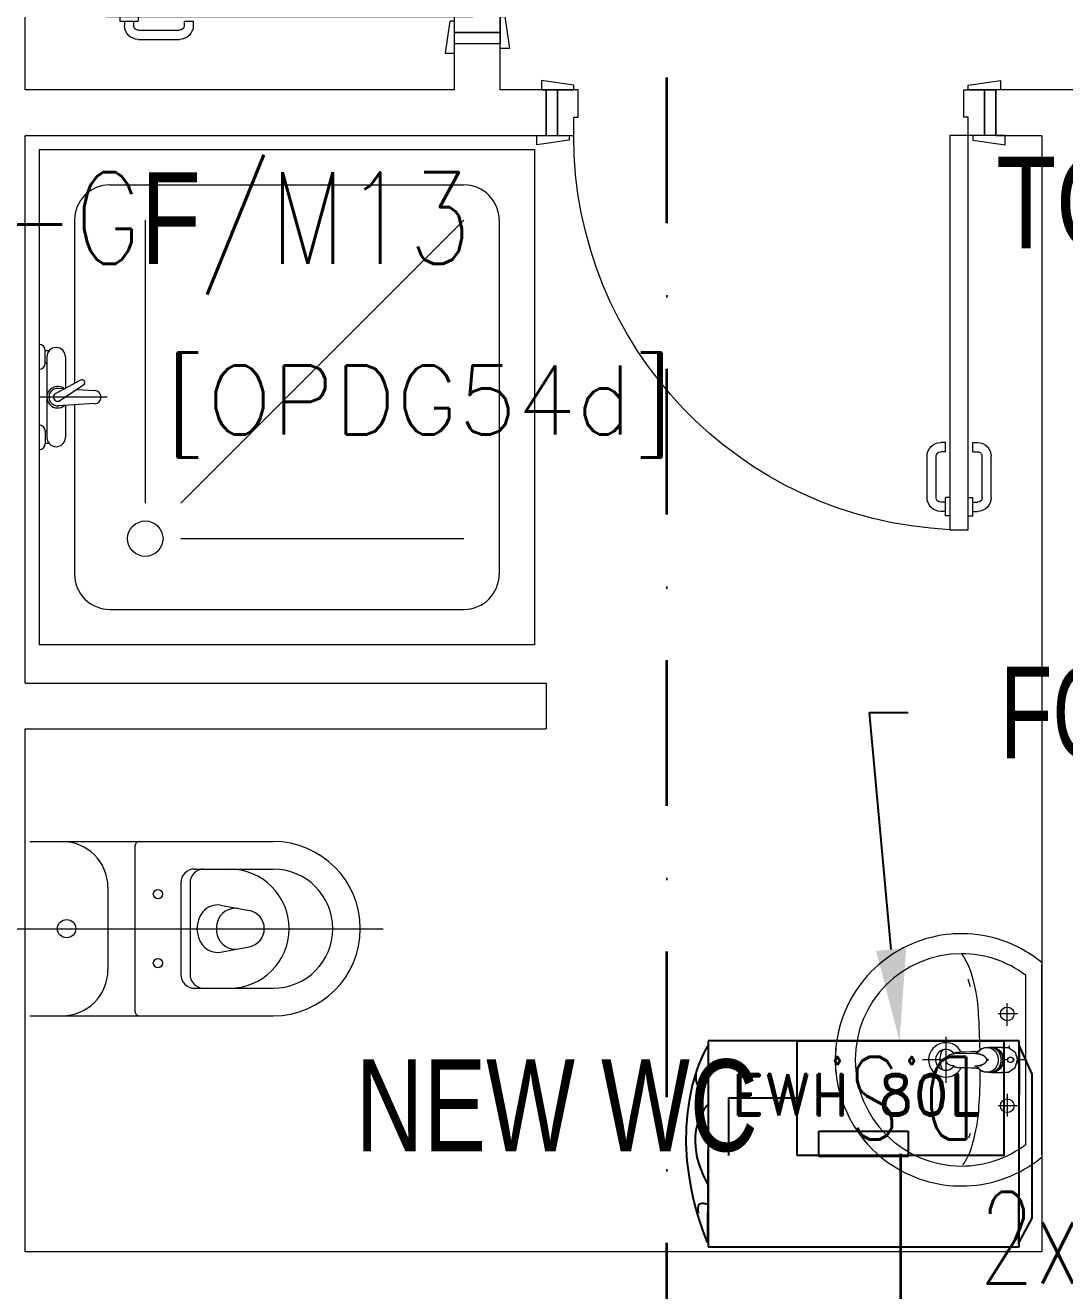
# Model space of a CAD drawing. Header units: inches. Extents: x -12418 to 57169, y -29325 to 19878.
# Drawn here: x 15618 to 17883, y 1121 to 3880 of the extents above; entities that cross this region are included whole.
import ezdxf
from ezdxf import colors
from ezdxf.entities.mleader import LeaderData, LeaderLine
from ezdxf.enums import TextEntityAlignment as Align
from ezdxf.math import Vec2, Vec3

# ---------------------------------------------------------------- set-up
doc = ezdxf.new("R2010")
doc.units = ezdxf.units.IN
doc.header["$LTSCALE"] = 25
doc.header["$MEASUREMENT"] = 0
doc.linetypes.add('DASHDOT', pattern=[25.4, 12.7, -6.35, 0, -6.35])
doc.layers.get('0').update_dxf_attribs({"color": 8})
for name, color, linetype, lineweight in [('00-Ground Floor$0$72_EGR_BASE_TEXT', 252, 'Continuous', 5), ('00-Ground Floor$0$LOADING', 253, 'Continuous', 5), ('00-Ground Floor$0$P-SANR-FIXT', 6, 'Continuous', 18), ('00-Ground Floor$0$P-SANR-FIXT-1', 6, 'Continuous', 13), ('00-Ground Floor$0$SANIT', 250, 'Continuous', 5), ('00-Ground Floor$0$Walls', 251, 'Continuous', 5), ('00-Ground Floor$0$Wooden Joinery', 251, 'Continuous', 5), ('E-LITE-CIRC @ 100', 6, 'Continuous', 25), ('E-LITE-CLNG-CNDT', 6, 'DASHDOT', 35), ('E-POWR-CIRC-NUMB', 6, 'Continuous', 25), ('E-POWR-CLNG-CNDT', 6, 'DASHDOT', 35), ('E-POWR-CTRL-NUMB', 6, 'Continuous', 25), ('E-POWR-TEXT @ 100', 6, 'Continuous', 25)]:
    doc.layers.add(name, color=color, linetype=linetype, lineweight=lineweight)
for name, color, linetype in [('E-POWR-IDEN', 101, 'Continuous'), ('e-powr-swch @ 100', 191, 'Continuous'), ('PW-ACCESSORIES', 253, 'Continuous'), ('SN-RW', 3, 'Continuous')]:
    doc.layers.add(name, color=color, linetype=linetype)
doc.styles.add('00-Ground Floor$0$SIMPLEX', font='SIMPLEX.shx', dxfattribs={"height": 150})
doc.styles.add('00-Ground Floor$0$X3G_ENTITY_2587F5', font='swisscl.ttf', dxfattribs={"height": 200})
doc.styles.add('DC_Elc_Romans', font='elc_romans.shx', dxfattribs={"width": 0.7})
doc.styles.add('DC_Simplex', font='SIMPLEX.shx', dxfattribs={"width": 0.7})
doc.styles.add('ROMAND', font='romand.shx')

# ---------------------------------------------------------------- blocks, each defined once
blk = doc.blocks.new('00-Ground Floor$0$A$C72370EFE')
at = {"layer": '00-Ground Floor$0$Wooden Joinery'}
for p, q in [((-0.01, -0.04), (-0.02, -0.04)), ((-0.01, -0.03), (-0.01, -0.07)), ((0, -0.03), (-0.01, -0.03)), ((0.04, -0.03), (0.05, -0.03)), ((0.05, -0.03), (0.05, -0.07)), ((0.05, -0.04), (0.06, -0.04)), ((-0.05, -0.07), (-0.05, -0.16)), ((-0.03, -0.07), (-0.03, -0.16)), ((-0.01, -0.06), (-0.02, -0.06)), ((0, -0.07), (-0.01, -0.07)), ((0.04, -0.07), (0.05, -0.07)), ((0.05, -0.06), (0.06, -0.06)), ((0.07, -0.07), (0.07, -0.16)), ((0.09, -0.07), (0.09, -0.16)), ((-0.01, -0.17), (-0.02, -0.17)), ((-0.01, -0.19), (-0.02, -0.19)), ((-0.01, -0.17), (-0.01, -0.19)), ((0.05, -0.17), (0.06, -0.17)), ((0.05, -0.17), (0.05, -0.19)), ((0.05, -0.19), (0.06, -0.19))]:
    blk.add_line(p, q, dxfattribs=at)
for centre, radius, start, end in [((-0.02, -0.07), 0.03, 90, 180), ((0.06, -0.07), 0.03, 0, 90), ((-0.02, -0.07), 0.01, 90, 180), ((0.06, -0.07), 0.01, 0, 90), ((-0.02, -0.16), 0.03, 180, 270), ((-0.02, -0.16), 0.01, 180, 270), ((0.06, -0.16), 0.01, 270, 0), ((0.06, -0.16), 0.03, 270, 0)]:
    blk.add_arc(centre, radius, start, end, dxfattribs=at)
blk = doc.blocks.new('00-Ground Floor$0$A$C5DAD61B4')
at = {"layer": '00-Ground Floor$0$Wooden Joinery'}
for points in [[(80, 959.1), (80, 969.1), (10, 979.1), (10, 959.1)], [(940, 959.1), (940, 969.1), (1010, 979.1), (1010, 959.1)], [(70, 859.1), (70, 849.1), (0, 839.1), (0, 859.1)], [(120, 859.1), (120, 0), (80, 0), (80, 859.1)], [(950, 859.1), (950, 849.1), (1020, 839.1), (1020, 859.1)]]:
    blk.add_lwpolyline(points, close=True, dxfattribs=at)
for points in [[(45, 859.1), (45, 959.1), (20, 959.1), (20, 859.1), (45, 859.1)], [(45, 859.1), (80, 859.1), (80, 899.1), (90, 899.1), (90, 959.1), (45, 959.1), (45, 859.1)], [(975, 859.1), (940, 859.1), (940, 899.1), (930, 899.1), (930, 959.1), (975, 959.1), (975, 859.1)], [(975, 859.1), (975, 959.1), (1000, 959.1), (1000, 859.1), (975, 859.1)]]:
    blk.add_lwpolyline(points, dxfattribs=at)
blk.add_arc((80, 859.1), 860, 272.666, 0, dxfattribs=at)
at = {"layer": '00-Ground Floor$0$Wooden Joinery', "xscale": 999.9999999998854, "yscale": 999.9999999998854, "zscale": 999.9999999998854, "rotation": 180}
blk.add_blockref('00-Ground Floor$0$A$C72370EFE', (120, 0), dxfattribs=at)
blk = doc.blocks.new('00-Ground Floor$0$A$C5FCA3E6B')
at = {"layer": '00-Ground Floor$0$Wooden Joinery'}
for points in [[(80, 858.9), (80, 868.9), (10, 878.9), (10, 858.9)], [(840, 858.9), (840, 868.9), (910, 878.9), (910, 858.9)], [(70, 758.9), (70, 748.9), (0, 738.9), (0, 758.9)], [(120, 758.9), (120, 0), (80, 0), (80, 758.9)], [(850, 758.9), (850, 748.9), (920, 738.9), (920, 758.9)]]:
    blk.add_lwpolyline(points, close=True, dxfattribs=at)
for points in [[(45, 758.9), (45, 858.9), (20, 858.9), (20, 758.9), (45, 758.9)], [(45, 758.9), (80, 758.9), (80, 798.9), (90, 798.9), (90, 858.9), (45, 858.9), (45, 758.9)], [(875, 758.9), (840, 758.9), (840, 798.9), (830, 798.9), (830, 858.9), (875, 858.9), (875, 758.9)], [(875, 758.9), (875, 858.9), (900, 858.9), (900, 758.9), (875, 758.9)]]:
    blk.add_lwpolyline(points, dxfattribs=at)
blk.add_arc((80, 758.9), 760, 273.0171, 0, dxfattribs=at)
at = {"layer": '00-Ground Floor$0$Wooden Joinery', "xscale": 999.9999999998854, "yscale": 999.9999999998854, "zscale": 999.9999999998854, "rotation": 180}
blk.add_blockref('00-Ground Floor$0$A$C72370EFE', (120, 0), dxfattribs=at)
blk = doc.blocks.new('00-Ground Floor$0$FP_138-161_A_00_GFL_-0_080_Einreichung_Grundrisse_100')
at = {"layer": '00-Ground Floor$0$P-SANR-FIXT'}
blk.add_line((-0.0044, -0.0019), (-0.0045, -0.0021), dxfattribs=at)
at = {"layer": '00-Ground Floor$0$P-SANR-FIXT', "flags": 128}
blk.add_lwpolyline([(-0.0057, -0.0037), (-0.0058, -0.0039), (-0.006, -0.004)], dxfattribs=at)
blk = doc.blocks.new('00-Ground Floor$0$FP_139-161_A_00_GFL_-0_080_Einreichung_Grundrisse_100')
at = {"layer": '00-Ground Floor$0$P-SANR-FIXT'}
blk.add_line((0.0045, -0.0022), (0.0044, -0.002), dxfattribs=at)
at = {"layer": '00-Ground Floor$0$P-SANR-FIXT', "flags": 128}
blk.add_lwpolyline([(0.006, -0.004), (0.0059, -0.0039), (0.0057, -0.0038)], dxfattribs=at)
blk = doc.blocks.new('00-Ground Floor$0$IS_Ceraplus_B8204_BIM_BG _1_ - B8204AA - CERAPLUS single lever basin mixer with pop-up waste-V137-161_A_00_GFL_-0_080_Einreichung_Grundrisse_100')
at = {"layer": '00-Ground Floor$0$P-SANR-FIXT-1'}
h = blk.add_hatch(dxfattribs=at)
h.set_pattern_fill('FP_26', color=256, style=0, pattern_type=2)
h.set_pattern_definition([(225, (0.009, 0), (0.010607, -0.010607), []), (315, (0.009, 0), (0.010607, 0.010607), [])])
h.paths.add_polyline_path([(0.0056, -0.002), (0.0058, -0.0024), (0.0058, -0.0021)])
h.paths.add_polyline_path([(0.007, -0.0039), (0.0088, -0.0045), (0.0084, -0.0043)])
at = {"layer": '00-Ground Floor$0$LOADING'}
for p, q in [((-0.028, 0), (-0.028, -0.0281)), ((0.028, -0.0281), (0.028, 0)), ((-0.0274, -0.0337), (-0.0271, -0.0392)), ((-0.0262, -0.0282), (-0.0263, -0.0287)), ((-0.0137, -0.0512), (-0.0129, -0.0517)), ((0.0124, -0.052), (0.0133, -0.0515)), ((0.0185, -0.0618), (0.019, -0.0539)), ((0.019, -0.0539), (0.0188, -0.0561)), ((0.0263, -0.0287), (0.0262, -0.0282)), ((0.0262, -0.0293), (0.0263, -0.0287)), ((0.0271, -0.0392), (0.0274, -0.0337)), ((0.014, -0.0647), (0.0133, -0.1077))]:
    blk.add_line(p, q, dxfattribs=at)
at = {"layer": '00-Ground Floor$0$LOADING', "flags": 128}
for points in [[(-0.0272, -0.0069), (-0.0266, 0.009), (-0.0165, 0.0236), (0, 0.0291)], [(0.0272, -0.0069), (0.0266, 0.009), (0.0165, 0.0236), (0, 0.0291)], [(-0.0176, -0.0568), (-0.0224, -0.0513), (-0.0254, -0.0448), (-0.0264, -0.0376), (-0.0253, -0.0305), (-0.0222, -0.024), (-0.0172, -0.0186), (-0.0109, -0.0147), (-0.0037, -0.0127), (0.0037, -0.0127), (0.0109, -0.0147), (0.0172, -0.0186), (0.0222, -0.024), (0.0253, -0.0305), (0.0264, -0.0376), (0.0254, -0.0448), (0.0224, -0.0513), (0.0176, -0.0568)], [(-0.0271, -0.0393), (-0.027, -0.0403), (-0.0269, -0.0414), (-0.0267, -0.0424), (-0.0265, -0.0434), (-0.0262, -0.0444), (-0.0259, -0.0454), (-0.0255, -0.0464), (-0.0252, -0.0474), (-0.0247, -0.0484), (-0.0243, -0.0493), (-0.0238, -0.0502), (-0.0232, -0.0511), (-0.0226, -0.052), (-0.022, -0.0529), (-0.0214, -0.0537), (-0.0207, -0.0545), (-0.0199, -0.0553), (-0.0192, -0.0561), (-0.0184, -0.0568), (-0.0176, -0.0575), (-0.0173, -0.0577)], [(-0.019, -0.0539), (-0.0185, -0.0615), (-0.0185, -0.0618)], [(0.0173, -0.0577), (0.0181, -0.057), (0.0189, -0.0563), (0.0197, -0.0556), (0.0204, -0.0548), (0.0211, -0.054), (0.0218, -0.0532), (0.0224, -0.0523), (0.023, -0.0514), (0.0236, -0.0505), (0.0241, -0.0496), (0.0246, -0.0487), (0.025, -0.0477), (0.0254, -0.0467), (0.0258, -0.0458), (0.0261, -0.0448), (0.0264, -0.0437), (0.0266, -0.0427), (0.0268, -0.0417), (0.027, -0.0407), (0.0271, -0.0396), (0.0271, -0.0393)], [(-0.0181, -0.0728), (-0.0177, -0.083), (-0.0172, -0.0938)], [(-0.0162, -0.0579), (-0.0156, -0.058), (-0.0151, -0.0581), (-0.0146, -0.0583), (-0.0142, -0.0586), (-0.0139, -0.0588), (-0.0138, -0.0591)], [(-0.0138, -0.0591), (-0.0139, -0.0612), (-0.014, -0.0633)], [(0.0138, -0.0591), (0.0139, -0.0588), (0.0142, -0.0586), (0.0146, -0.0583), (0.0151, -0.0581), (0.0156, -0.058), (0.0162, -0.0579)], [(0.014, -0.0633), (0.0139, -0.0612), (0.0138, -0.0591)], [(0.0171, -0.0578), (0.0174, -0.0575), (0.0176, -0.0568)], [(0.0172, -0.0938), (0.0177, -0.083), (0.0181, -0.0728)], [(0.0184, -0.0651), (0.0184, -0.0652), (0.0184, -0.0652), (0.0184, -0.0652), (0.0184, -0.0654), (0.0184, -0.0655)], [(-0.0129, -0.1142), (-0.0124, -0.1161), (-0.0118, -0.1179), (-0.0109, -0.1197), (-0.0098, -0.1214), (-0.0084, -0.123), (-0.0067, -0.1244), (-0.0047, -0.1255), (-0.0025, -0.1263), (0, -0.1266)], [(0, -0.1266), (0.0025, -0.1263), (0.0047, -0.1255), (0.0067, -0.1244), (0.0084, -0.123), (0.0098, -0.1214), (0.0109, -0.1197), (0.0118, -0.1179), (0.0124, -0.1161), (0.0129, -0.1142)]]:
    blk.add_lwpolyline(points, dxfattribs=at)
at = {"layer": '00-Ground Floor$0$LOADING'}
for centre, radius, start, end in [((0, 0.0135), 0.00603, 0, 180), ((0, 0.0135), 0.00603, 180, 0), ((-0.009, 0), 0.005, 300, 315), ((0.009, 0), 0.005, 225, 240)]:
    blk.add_arc(centre, radius, start, end, dxfattribs=at)
for centre, major_axis, start_param, end_param in [((0, -0.0281), (-0.028, 0), 4.712389, 6.47291), ((0, -0.0287), (0.0267, 0), 1.570796, 3.036556), ((0, -0.0287), (0.0263, 0), 2.625648, 2.791756), ((0, -0.0287), (-0.0263, 0), 4.712389, 5.759587), ((0, -0.0281), (0.028, 0), 6.093357, 7.853982), ((0, -0.0287), (0.0267, 0), 0.105099, 1.570796), ((0, -0.0287), (0.0262, 0), 0.523599, 1.570796), ((0, -0.0287), (0.0262, 0), 0.349919, 0.515945), ((0, -0.0321), (0.0275, 0), 3.141823, 3.202701), ((0, -0.0321), (0.0275, 0), 3.239313, 3.439417), ((0, -0.0281), (0.028, 0), 3.371221, 3.483334), ((0, -0.0312), (0.0248, 0), 4.111947, 4.191073), ((0, -0.0281), (0.028, 0), 4.202431, 4.259552), ((0, -0.0287), (0.0263, 0), 4.169225, 4.2325), ((0, -0.0281), (0.028, 0), 5.172057, 5.222265), ((0, -0.0287), (0.0267, 0), 6.059374, 6.108652), ((0, -0.0321), (0.0275, 0), 5.985527, 6.185455), ((0, -0.0281), (0.028, 0), 5.94107, 6.05344), ((0, -0.0321), (0.0275, 0), 6.222066, 6.282955)]:
    blk.add_ellipse(centre, major_axis=major_axis, ratio=0.961262, start_param=start_param, end_param=end_param, dxfattribs=at)
for points, knots in [([(-0.0215, -0.0162), (-0.0216, -0.0163), (-0.0219, -0.0167), (-0.0227, -0.0177), (-0.0238, -0.0192), (-0.0249, -0.0211), (-0.0258, -0.0231), (-0.0266, -0.0253), (-0.0273, -0.0282), (-0.0275, -0.0305), (-0.0275, -0.0321)], [0.7859035, 0.7859035, 0.7859035, 0.7859035, 0.7916667, 0.8055556, 0.8333333, 0.8611111, 0.8888889, 0.9166667, 0.9444444, 1, 1, 1, 1]), ([(0.021, -0.0157), (0.0208, -0.0154), (0.0203, -0.0149), (0.0192, -0.0139), (0.0177, -0.0127), (0.0161, -0.0117), (0.0148, -0.0109), (0.0138, -0.0104), (0.0127, -0.0099), (0.0113, -0.0093), (0.0087, -0.0084), (0.0048, -0.0075), (0, -0.0071), (-0.0048, -0.0075), (-0.0087, -0.0084), (-0.0113, -0.0093), (-0.0127, -0.0099), (-0.0138, -0.0104), (-0.0148, -0.0109), (-0.0161, -0.0117), (-0.0177, -0.0127), (-0.0191, -0.0139), (-0.0202, -0.0149), (-0.0208, -0.0154), (-0.021, -0.0157)], [0.2222222, 0.2222222, 0.2222222, 0.2222222, 0.2361111, 0.25, 0.2777778, 0.3055556, 0.3194444, 0.3333333, 0.3472222, 0.3611111, 0.3888889, 0.4444444, 0.5, 0.5555556, 0.6111111, 0.6388889, 0.6527778, 0.6666667, 0.6805556, 0.6944444, 0.7222222, 0.75, 0.7638889, 0.7777778, 0.7777778, 0.7777778, 0.7777778]), ([(0.0275, -0.0321), (0.0275, -0.0305), (0.0273, -0.0282), (0.0266, -0.0253), (0.0258, -0.0231), (0.0249, -0.0211), (0.0238, -0.0192), (0.0227, -0.0177), (0.0219, -0.0167), (0.0216, -0.0163), (0.0215, -0.0162)], [0, 0, 0, 0, 0.0555556, 0.0833333, 0.1111111, 0.1388889, 0.1666667, 0.1944444, 0.2083333, 0.2142181, 0.2142181, 0.2142181, 0.2142181]), ([(-0.0188, -0.0538), (-0.0188, -0.0547), (-0.0186, -0.0582), (-0.0185, -0.0619), (-0.0184, -0.0646)], [0.6724021, 0.6724021, 0.6724021, 0.6724021, 0.75, 1, 1, 1, 1]), ([(0, -0.0378), (-0.0005, -0.038), (-0.0012, -0.0384), (-0.0021, -0.0389), (-0.0028, -0.0393), (-0.0035, -0.0397), (-0.0042, -0.04), (-0.0049, -0.0405), (-0.0055, -0.0409), (-0.0061, -0.0414), (-0.0067, -0.0419), (-0.0072, -0.0424), (-0.0078, -0.0429), (-0.0083, -0.0435), (-0.0088, -0.0441), (-0.0092, -0.0446), (-0.0096, -0.0452), (-0.01, -0.0459), (-0.0103, -0.0466), (-0.0105, -0.0472), (-0.0107, -0.0477), (-0.0108, -0.0481), (-0.0109, -0.0484), (-0.0111, -0.0489), (-0.0114, -0.0497), (-0.0118, -0.0509), (-0.0122, -0.0521), (-0.0124, -0.053), (-0.0126, -0.0537), (-0.0128, -0.0544), (-0.0129, -0.0552), (-0.0131, -0.0559), (-0.0132, -0.0566), (-0.0134, -0.0572), (-0.0136, -0.0581), (-0.0137, -0.0587), (-0.0138, -0.0591)], [0, 0, 0, 0, 0.055556, 0.083333, 0.111111, 0.138889, 0.166667, 0.194444, 0.222222, 0.25, 0.277778, 0.305556, 0.333333, 0.361111, 0.388889, 0.416667, 0.444444, 0.472222, 0.5, 0.527778, 0.541667, 0.555556, 0.569444, 0.583333, 0.611111, 0.666667, 0.722222, 0.75, 0.777778, 0.805556, 0.833333, 0.861111, 0.888889, 0.916667, 0.944444, 1, 1, 1, 1]), ([(0, -0.0357), (-0.0006, -0.0357), (-0.0013, -0.0357), (-0.002, -0.0357), (-0.0022, -0.0357)], [0, 0, 0, 0, 0.1, 0.1298359, 0.1298359, 0.1298359, 0.1298359]), ([(0.0022, -0.0357), (0.002, -0.0357), (0.0013, -0.0357), (0.0006, -0.0357), (0, -0.0357)], [0.8701578, 0.8701578, 0.8701578, 0.8701578, 0.9, 1, 1, 1, 1]), ([(0.0138, -0.0591), (0.0137, -0.0587), (0.0136, -0.0581), (0.0134, -0.0572), (0.0132, -0.0566), (0.0131, -0.0559), (0.0129, -0.0552), (0.0128, -0.0544), (0.0126, -0.0537), (0.0124, -0.053), (0.0122, -0.0521), (0.0118, -0.0509), (0.0114, -0.0497), (0.0111, -0.0489), (0.0109, -0.0484), (0.0108, -0.0481), (0.0107, -0.0477), (0.0105, -0.0472), (0.0103, -0.0466), (0.01, -0.0459), (0.0096, -0.0452), (0.0092, -0.0446), (0.0088, -0.0441), (0.0083, -0.0435), (0.0078, -0.0429), (0.0072, -0.0424), (0.0067, -0.0419), (0.0061, -0.0414), (0.0055, -0.0409), (0.0049, -0.0405), (0.0042, -0.04), (0.0035, -0.0397), (0.0028, -0.0393), (0.0021, -0.0389), (0.0012, -0.0384), (0.0005, -0.038), (0, -0.0378)], [0, 0, 0, 0, 0.055556, 0.083333, 0.111111, 0.138889, 0.166667, 0.194444, 0.222222, 0.25, 0.277778, 0.333333, 0.388889, 0.416667, 0.430556, 0.444444, 0.458333, 0.472222, 0.5, 0.527778, 0.555556, 0.583333, 0.611111, 0.638889, 0.666667, 0.694444, 0.722222, 0.75, 0.777778, 0.805556, 0.833333, 0.861111, 0.888889, 0.916667, 0.944444, 1, 1, 1, 1]), ([(0.0184, -0.0646), (0.0185, -0.0619), (0.0186, -0.0582), (0.0188, -0.0547), (0.0188, -0.0538)], [0, 0, 0, 0, 0.25, 0.3275586, 0.3275586, 0.3275586, 0.3275586]), ([(-0.0162, -0.0579), (-0.0162, -0.0578), (-0.0163, -0.0578), (-0.0165, -0.0577), (-0.0166, -0.0575), (-0.0167, -0.0574), (-0.0169, -0.0573), (-0.017, -0.0572), (-0.0172, -0.0571), (-0.0173, -0.057), (-0.0175, -0.0569), (-0.0176, -0.0568)], [0, 0, 0, 0, 0.1, 0.2, 0.3, 0.4, 0.5, 0.6, 0.7, 0.8, 1, 1, 1, 1]), ([(-0.0148, -0.0587), (-0.015, -0.0586), (-0.0159, -0.0583), (-0.0167, -0.058), (-0.0172, -0.0578)], [0.8, 0.8, 0.8, 0.8, 0.85, 1, 1, 1, 1]), ([(0.0141, -0.0613), (0.0141, -0.0611), (0.0143, -0.0608), (0.0145, -0.0604), (0.0148, -0.06), (0.0151, -0.0596), (0.0153, -0.0594), (0.0155, -0.0592), (0.0156, -0.059), (0.0158, -0.0588), (0.016, -0.0587), (0.0163, -0.0585), (0.0165, -0.0583), (0.0166, -0.0582)], [0.3333333, 0.3333333, 0.3333333, 0.3333333, 0.4166667, 0.5, 0.5833333, 0.6666667, 0.7083333, 0.75, 0.7916667, 0.8333333, 0.875, 0.9166667, 1, 1, 1, 1]), ([(0.0176, -0.0568), (0.0175, -0.0569), (0.0173, -0.057), (0.0172, -0.0571), (0.017, -0.0572), (0.0169, -0.0573), (0.0167, -0.0574), (0.0166, -0.0575), (0.0165, -0.0577), (0.0163, -0.0578), (0.0162, -0.0578), (0.0162, -0.0579)], [0, 0, 0, 0, 0.2, 0.3, 0.4, 0.5, 0.6, 0.7, 0.8, 0.9, 1, 1, 1, 1]), ([(-0.0131, -0.1116), (-0.0132, -0.1115), (-0.0135, -0.1109), (-0.0141, -0.1099), (-0.0147, -0.1086), (-0.0153, -0.1072), (-0.0159, -0.1053), (-0.0167, -0.1021), (-0.0171, -0.0992), (-0.0171, -0.0973)], [0.4856715, 0.4856715, 0.4856715, 0.4856715, 0.5, 0.55, 0.6, 0.65, 0.7, 0.8, 1, 1, 1, 1]), ([(-0.0132, -0.1091), (-0.0132, -0.1096), (-0.0132, -0.1103), (-0.0132, -0.1111), (-0.0132, -0.1115), (-0.0132, -0.1118), (-0.0131, -0.1122), (-0.0131, -0.1125), (-0.0131, -0.1128), (-0.0131, -0.1131), (-0.013, -0.1134), (-0.013, -0.1138), (-0.0129, -0.1141), (-0.0129, -0.1142)], [0.2, 0.2, 0.2, 0.2, 0.4, 0.5, 0.55, 0.6, 0.65, 0.7, 0.75, 0.8, 0.85, 0.9, 1, 1, 1, 1]), ([(0.0129, -0.1142), (0.0129, -0.1141), (0.013, -0.1138), (0.013, -0.1134), (0.0131, -0.1131), (0.0131, -0.1128), (0.0131, -0.1125), (0.0131, -0.1122), (0.0132, -0.1118), (0.0132, -0.1115), (0.0132, -0.1111), (0.0132, -0.1103), (0.0132, -0.1096), (0.0132, -0.1091)], [0, 0, 0, 0, 0.1, 0.15, 0.2, 0.25, 0.3, 0.35, 0.4, 0.45, 0.5, 0.6, 0.8, 0.8, 0.8, 0.8]), ([(0.0131, -0.1116), (0.0133, -0.1113), (0.0137, -0.1106), (0.0142, -0.1096), (0.0147, -0.1084), (0.0153, -0.1072), (0.0159, -0.1053), (0.0167, -0.1021), (0.0171, -0.0992), (0.0171, -0.0973)], [-0.5143371, -0.5143371, -0.5143371, -0.5143371, -0.475, -0.4375, -0.4, -0.35, -0.3, -0.2, 0, 0, 0, 0])]:
    blk.add_open_spline(points, degree=3, knots=knots, dxfattribs=at)
for points in [[(-0.0184, -0.0646), (-0.0183, -0.0659), (-0.0182, -0.0684), (-0.0181, -0.0709), (-0.0181, -0.0721)], [(-0.0172, -0.0578), (-0.0171, -0.0578), (-0.0169, -0.058), (-0.0167, -0.0581), (-0.0166, -0.0582)], [(-0.0162, -0.0579), (-0.0162, -0.0579), (-0.0164, -0.0581), (-0.0165, -0.0582), (-0.0166, -0.0583), (-0.0166, -0.0582), (-0.0166, -0.0582)], [(-0.0166, -0.0582), (-0.0163, -0.0585), (-0.0156, -0.059), (-0.0148, -0.0599), (-0.0142, -0.0609), (-0.0139, -0.0617), (-0.0138, -0.0621)], [(-0.014, -0.0633), (-0.014, -0.0633), (-0.014, -0.0633), (-0.014, -0.0633)], [(-0.014, -0.0646), (-0.014, -0.0644), (-0.014, -0.064), (-0.014, -0.0635), (-0.014, -0.0633)], [(0.014, -0.0633), (0.014, -0.0633), (0.014, -0.0633), (0.014, -0.0633)], [(0.014, -0.0633), (0.014, -0.0635), (0.014, -0.064), (0.014, -0.0644), (0.014, -0.0647)], [(0.0172, -0.0578), (0.0168, -0.0579), (0.0158, -0.0583), (0.0147, -0.0587), (0.0141, -0.059)], [(0.0166, -0.0582), (0.0166, -0.0582), (0.0166, -0.0583), (0.0165, -0.0582), (0.0164, -0.0581), (0.0162, -0.0579), (0.0162, -0.0579)], [(0.0166, -0.0582), (0.0167, -0.0582), (0.0168, -0.0581), (0.0169, -0.058), (0.0169, -0.058)], [(0.0169, -0.058), (0.017, -0.0579), (0.0171, -0.0579), (0.0171, -0.0578)], [(0.0181, -0.0721), (0.0181, -0.0709), (0.0182, -0.0684), (0.0183, -0.0659), (0.0184, -0.0646)], [(-0.0172, -0.0938), (-0.0172, -0.0944), (-0.0172, -0.0956), (-0.0171, -0.0967), (-0.0171, -0.0973)], [(0.0171, -0.0973), (0.0171, -0.0967), (0.0172, -0.0956), (0.0172, -0.0944), (0.0172, -0.0938)]]:
    blk.add_open_spline(points, degree=3, dxfattribs=at)
for name in ['00-Ground Floor$0$FP_138-161_A_00_GFL_-0_080_Einreichung_Grundrisse_100', '00-Ground Floor$0$FP_139-161_A_00_GFL_-0_080_Einreichung_Grundrisse_100']:
    blk.add_blockref(name, (0, 0), dxfattribs=at)
blk = doc.blocks.new('00-Ground Floor')
at = {"layer": '00-Ground Floor$0$LOADING'}
for p, q in [((17832.9, 1416.9, 0), (17832.9, 1831.8, 0)), ((17671.7, 1800.6, 0), (17677.2, 1784.1, 0)), ((17797.8, 1809.9, 0), (17797.8, 1438.8, 0)), ((17757.9, 1698.7, 0), (17757.9, 1747.7, 0)), ((17779.9, 1724.3, 0), (17738.2, 1724.3, 0)), ((17624, 1674.3, 0), (17624, 1574.3, 0)), ((17762.9, 1650.2, 0), (17762.9, 1655.8, 0)), ((17624.7, 1624.3, 0), (17573.1, 1624.3, 0)), ((17750.1, 1624.3, 0), (17747.9, 1624.3, 0)), ((17758.9, 1624.3, 0), (17753.4, 1624.3, 0)), ((17773.5, 1624.3, 0), (17770.7, 1624.3, 0)), ((17797.8, 1624.3, 0), (17780.3, 1624.3, 0)), ((17762.9, 1598.3, 0), (17762.9, 1599.5, 0)), ((17757.9, 1549.9, 0), (17757.9, 1500.9, 0)), ((17779.9, 1524.3, 0), (17738.2, 1524.3, 0)), ((17677, 1463.9, 0), (17673.6, 1453.6, 0))]:
    blk.add_line(p, q, dxfattribs=at)
at = {"layer": '00-Ground Floor$0$LOADING', "elevation": 0, "flags": 128}
for points in [[(17657.9, 1899.3), (17646.9, 1899.1), (17636, 1898.4), (17625, 1897.3), (17614.1, 1895.8), (17603.3, 1893.8), (17592.6, 1891.4), (17581.9, 1888.6), (17571.4, 1885.4), (17561.1, 1881.7), (17550.8, 1877.6), (17540.8, 1873.1), (17530.9, 1868.2), (17521.3, 1863), (17511.9, 1857.3), (17502.7, 1851.3), (17493.7, 1844.9), (17485, 1838.1), (17476.6, 1831.1), (17468.5, 1823.6), (17460.7, 1815.9), (17453.2, 1807.9), (17446, 1799.5), (17439.1, 1790.9), (17432.7, 1782), (17426.5, 1772.9), (17420.8, 1763.5), (17415.4, 1753.9), (17410.4, 1744.1), (17405.8, 1734.1), (17401.6, 1724), (17397.8, 1713.6), (17394.5, 1703.2), (17391.5, 1692.6), (17389, 1681.9), (17386.9, 1671.1), (17385.3, 1660.2), (17384.1, 1649.2), (17383.3, 1638.3), (17382.9, 1627.3), (17383, 1616.3), (17383.6, 1605.3), (17384.6, 1594.3), (17386, 1583.4), (17387.8, 1572.6), (17390.1, 1561.8), (17392.8, 1551.2), (17396, 1540.6), (17399.5, 1530.2), (17403.5, 1520), (17407.9, 1509.9), (17412.6, 1500), (17417.8, 1490.3), (17423.4, 1480.8), (17429.3, 1471.5), (17435.6, 1462.5), (17442.2, 1453.7), (17449.2, 1445.2), (17456.6, 1437), (17464.2, 1429.1), (17472.2, 1421.5), (17480.4, 1414.3), (17489, 1407.3), (17497.8, 1400.8), (17506.9, 1394.5), (17516.2, 1388.7), (17525.7, 1383.2), (17535.5, 1378.1), (17545.4, 1373.4), (17555.5, 1369.1), (17565.8, 1365.2), (17576.2, 1361.7), (17586.8, 1358.7), (17597.5, 1356), (17608.3, 1353.8), (17619.1, 1352.1), (17630, 1350.7), (17641, 1349.8), (17652, 1349.4), (17657.9, 1349.3)], [(17832.9, 1836.4), (17824.3, 1843.3), (17815.4, 1849.8), (17806.3, 1855.9), (17796.9, 1861.6), (17787.3, 1867), (17777.5, 1872), (17767.5, 1876.5), (17757.3, 1880.7), (17747, 1884.5), (17736.5, 1887.8), (17725.9, 1890.8), (17715.2, 1893.3), (17704.4, 1895.4), (17693.5, 1897), (17682.6, 1898.2), (17671.6, 1899), (17660.6, 1899.3), (17657.9, 1899.3)], [(17657.9, 1349.3), (17668.9, 1349.5), (17679.9, 1350.2), (17690.8, 1351.3), (17701.7, 1352.8), (17712.6, 1354.8), (17723.3, 1357.2), (17733.9, 1360), (17744.4, 1363.3), (17754.8, 1366.9), (17765, 1371), (17775.1, 1375.5), (17784.9, 1380.4), (17794.6, 1385.7), (17804, 1391.3), (17813.2, 1397.3), (17822.2, 1403.7), (17830.8, 1410.5), (17832.9, 1412.2)]]:
    blk.add_lwpolyline(points, dxfattribs=at)
at = {"layer": '00-Ground Floor$0$LOADING'}
for centre in [(17757.9, 1724.3, 0), (17757.9, 1524.3, 0)]:
    blk.add_circle(centre, 15, dxfattribs=at)
for centre, radius, start, end in [((17657.9, 1624.3, 0), 275, 90, 93.6225), ((17657.9, 1624.3, 0), 231.5, 90, 270), ((17657.9, 1624.3, 0), 231.5, 52.8209, 90), ((17657.9, 1624.3, 0), 275, 55.9324, 60.3591), ((17657.9, 1624.3, 0), 275, 150, 155.6589), ((17657.9, 1624.3, 0), 275, 162, 167.5535), ((17624, 1624.3, 0), 37.5, 27.1305, 270), ((17657.9, 1624.3, 0), 275, 174, 186), ((17624, 1624.3, 0), 22.5, 39.5025, 270), ((17657.9, 1624.3, 0), 47, 153.4433, 206.5567), ((17624, 1624.3, 0), 22.5, 107.0466, 111.508), ((17624, 1624.3, 0), 22.5, 90, 103.3417), ((17624, 1624.3, 0), 22.5, 66.725, 72.0134), ((17624, 1624.3, 0), 22.5, 48.0808, 53.3939), ((17762.9, 1624.3, 0), 17.5, 161.9463, 168.2346), ((17762.9, 1624.3, 0), 17.5, 324.0899, 35.9101), ((17624, 1624.3, 0), 22.5, 248.492, 252.9534), ((17624, 1624.3, 0), 22.5, 256.6583, 270), ((17624, 1624.3, 0), 22.5, 270, 321.4286), ((17624, 1624.3, 0), 37.5, 270, 331.4146), ((17624, 1624.3, 0), 22.5, 287.9887, 293.276), ((17624, 1624.3, 0), 22.5, 306.616, 311.9265), ((17762.9, 1624.3, 0), 17.5, 338.869, 353.8798), ((17657.9, 1624.3, 0), 275, 192.9241, 198), ((17657.9, 1624.3, 0), 275, 217.6689, 222), ((17657.9, 1624.3, 0), 231.5, 270, 307.1791)]:
    blk.add_arc(centre, radius, start, end, dxfattribs=at)
for points, knots in [([(17658.8, 1853.7, 0), (17673.9, 1834.6, 0), (17691.8, 1767.4, 0), (17694.2, 1732.7, 0), (17697.2, 1674, 0), (17697.8, 1644.9, 0)], [0.0392191, 0.0392191, 0.0392191, 0.0392191, 0.1715289, 0.4228457, 0.6475389, 0.6475389, 0.6475389, 0.6475389]), ([(17641.6, 1638.4, 0), (17639.8, 1640.6, 0), (17634.6, 1645, 0), (17627.9, 1646.8, 0), (17624, 1646.8, 0)], [0.7144203, 0.7144203, 0.7144203, 0.7144203, 0.8333333, 1, 1, 1, 1]), ([(17780, 1628, 0), (17779.8, 1628.9, 0), (17779.3, 1630.7, 0), (17778.4, 1632.5, 0), (17777.9, 1633.4, 0)], [0.5653198, 0.5653198, 0.5653198, 0.5653198, 0.6111111, 0.6666667, 0.6666667, 0.6666667, 0.6666667]), ([(17624, 1601.8, 0), (17626.6, 1601.8, 0), (17631.9, 1602.7, 0), (17637.8, 1606.1, 0), (17640.6, 1609.1, 0), (17641.6, 1610.3, 0)], [0, 0, 0, 0, 0.1111111, 0.2222222, 0.285568, 0.285568, 0.285568, 0.285568]), ([(17698.2, 1603.4, 0), (17698.1, 1573.1, 0), (17695.8, 1513, 0), (17690.7, 1472.9, 0), (17674.4, 1412.8, 0), (17660, 1395.1, 0)], [0.7533082, 0.7533082, 0.7533082, 0.7533082, 0.9865548, 1.235629, 1.3638988, 1.3638988, 1.3638988, 1.3638988]), ([(17777.9, 1615.3, 0), (17778.2, 1615.7, 0), (17778.7, 1616.6, 0), (17779.4, 1618.4, 0), (17779.8, 1619.7, 0), (17780, 1620.6, 0)], [0.3333333, 0.3333333, 0.3333333, 0.3333333, 0.3611111, 0.3888889, 0.4346482, 0.4346482, 0.4346482, 0.4346482])]:
    blk.add_open_spline(points, degree=3, knots=knots, dxfattribs=at)
for points in [[(17797.8, 1809.5, 0), (17797.8, 1809.6, 0), (17797.8, 1809.7, 0), (17797.8, 1809.9, 0)], [(17624, 1646.8, 0), (17622.6, 1646.8, 0), (17619.9, 1646.6, 0), (17617.2, 1645.8, 0), (17615.9, 1645.3, 0)], [(17615.9, 1603.3, 0), (17617.2, 1602.8, 0), (17619.9, 1602.1, 0), (17622.6, 1601.8, 0), (17624, 1601.8, 0)], [(17780.4, 1625.2, 0), (17780.4, 1625.6, 0), (17780.3, 1626.1, 0), (17780.3, 1626.5, 0)], [(17780.3, 1622.1, 0), (17780.3, 1622.6, 0), (17780.4, 1623, 0), (17780.4, 1623.5, 0)], [(17797.8, 1438.8, 0), (17797.8, 1438.9, 0), (17797.8, 1439, 0), (17797.8, 1439.1, 0)]]:
    blk.add_open_spline(points, degree=3, dxfattribs=at)
at = {"layer": '00-Ground Floor$0$SANIT'}
for p, q in [((15647.9, 3609.1, 0), (15647.9, 2529.1, 0)), ((15647.9, 3609.1, 0), (16727.9, 3609.1, 0)), ((16727.9, 3609.1, 0), (16727.9, 2529.1, 0)), ((15802.2, 3532, 0), (16573.6, 3532, 0)), ((15725.1, 3454.8, 0), (15725.1, 3099, 0)), ((15879.4, 3454.8, 0), (15879.4, 2837.7, 0)), ((15956.5, 2837.7, 0), (16573.6, 3454.8, 0)), ((16650.8, 3454.8, 0), (16650.8, 2683.4, 0)), ((15661.4, 3143.4, 0), (15661.4, 3170.4, 0)), ((15670, 3170.4, 0), (15661.4, 3170.4, 0)), ((15664.8, 3156.9, 0), (15664.8, 2981.4, 0)), ((15705.3, 3156.9, 0), (15705.3, 3088.4, 0)), ((15664.8, 3143.4, 0), (15661.4, 3143.4, 0)), ((15738, 3105.9, 0), (15684.5, 3077.4, 0)), ((15744.5, 3095.1, 0), (15693.1, 3061.3, 0)), ((15796.4, 3069.1, 0), (15647.9, 3069.1, 0)), ((15702.9, 3087.2, 0), (15690.6, 3087.9, 0)), ((15730, 3085.6, 0), (15768.8, 3083.3, 0)), ((15768.8, 3055, 0), (15690.6, 3050.4, 0)), ((15705.3, 3051.2, 0), (15705.3, 2981.4, 0)), ((15725.1, 3052.4, 0), (15725.1, 2683.4, 0)), ((15661.4, 2994.9, 0), (15661.4, 2967.9, 0)), ((15664.8, 2994.9, 0), (15661.4, 2994.9, 0)), ((15670, 2967.9, 0), (15661.4, 2967.9, 0)), ((15956.5, 2760.6, 0), (16573.6, 2760.6, 0)), ((15802.2, 2606.3, 0), (16573.6, 2606.3, 0)), ((16727.9, 2529.1, 0), (15647.9, 2529.1, 0)), ((15627.9, 2100.3, 0), (16157.9, 2100.3, 0)), ((15856.9, 2090.3, 0), (15856.9, 1730.3, 0)), ((15986.9, 2040.3, 0), (16157.9, 2040.3, 0)), ((15797.9, 2000.3, 0), (15797.9, 1820.3, 0)), ((15956.9, 2010.3, 0), (15956.9, 1810.3, 0)), ((15976.9, 2010.3, 0), (15976.9, 1810.3, 0)), ((16043.5, 1961.3, 0), (16106, 1949.6, 0)), ((15567.9, 1910.3, 0), (16397.9, 1910.3, 0)), ((16043.5, 1859.3, 0), (16106, 1871, 0)), ((15986.9, 1780.3, 0), (16157.9, 1780.3, 0)), ((15627.9, 1720.3, 0), (16157.9, 1720.3, 0))]:
    blk.add_line(p, q, dxfattribs=at)
for centre, radius in [((15879.4, 2760.6, 0), 38.6), ((15906.9, 1985.6, 0), 10), ((15707.9, 1910.3, 0), 20), ((15906.9, 1835.1, 0), 10)]:
    blk.add_circle(centre, radius, dxfattribs=at)
for centre, radius, start, end in [((15802.2, 3454.8, 0), 77.1, 90, 180), ((16573.6, 3454.8, 0), 77.1, 0, 90), ((15647.9, 3170.4, 0), 13.5, 0, 90), ((15685.1, 3156.9, 0), 20.3, 0, 180), ((15647.9, 3143.4, 0), 13.5, 270, 0), ((15688.4, 3069.1, 0), 23.6, 50.7474, 310.368), ((15741.3, 3100.5, 0), 6.3, 300.6852, 120.6852), ((15688.4, 3069.1, 0), 18.9, 83.2671, 276.7329), ((15688.4, 3069.1, 0), 9.13, 115.4127, 305.9577), ((15768.8, 3069.1, 0), 14.2, 270, 90), ((15647.9, 2994.9, 0), 13.5, 0, 90), ((15685.1, 2981.4, 0), 20.3, 180, 0), ((15647.9, 2967.9, 0), 13.5, 270, 0), ((15802.2, 2683.4, 0), 77.1, 180, 270), ((16573.6, 2683.4, 0), 77.1, 270, 0), ((15697.9, 2000.3, 0), 100, 0, 90), ((15866.9, 2090.3, 0), 10, 90, 180), ((16157.9, 1910.3, 0), 190, 270, 90), ((15986.9, 2010.3, 0), 30, 90, 180), ((16006.9, 2010.3, 0), 30, 90, 180), ((16062.6, 1910.3, 0), 130, 270, 90), ((16157.9, 1910.3, 0), 130, 270, 90), ((16036.1, 1922, 0), 40, 79.4289, 141.525), ((16050.8, 1910.3, 0), 58.8, 141.525, 218.475), ((16075.1, 1914.7, 0), 40, 79.4289, 166.4176), ((16098.7, 1910.3, 0), 40, 280.5711, 79.4289), ((16093.3, 1910.3, 0), 58.8, 166.4176, 193.5824), ((16075.1, 1905.9, 0), 40, 193.5824, 280.5711), ((16036.1, 1898.6, 0), 40, 218.475, 280.5711), ((15697.9, 1820.3, 0), 100, 270, 0), ((15986.9, 1810.3, 0), 30, 180, 270), ((16006.9, 1810.3, 0), 30, 180, 270), ((15866.9, 1730.3, 0), 10, 180, 270)]:
    blk.add_arc(centre, radius, start, end, dxfattribs=at)
at = {"layer": '00-Ground Floor$0$Walls'}
for p, q in [((15617.9, 3739.1, 0), (15617.9, 6039.1, 0)), ((16652.9, 3839.1, 0), (16552.9, 3839.1, 0)), ((16552.9, 3739.1, 0), (16552.9, 3839.1, 0)), ((16652.9, 3739.1, 0), (16652.9, 3839.1, 0)), ((16552.9, 3739.1, 0), (15617.9, 3739.1, 0)), ((16752.9, 3739.1, 0), (16652.9, 3739.1, 0)), ((16752.9, 3639.1, 0), (16752.9, 3739.1, 0)), ((19067.9, 3739.1, 0), (17732.9, 3739.1, 0)), ((17732.9, 3639.1, 0), (17732.9, 3739.1, 0)), ((15617.9, 2445.7, 0), (15617.9, 3639.1, 0)), ((16752.9, 3639.1, 0), (15617.9, 3639.1, 0)), ((17832.9, 3639.1, 0), (17732.9, 3639.1, 0)), ((17832.9, 3639.1, 0), (17732.9, 3639.1, 0)), ((17832.9, 3639.1, 0), (17832.9, 1205.7, 0)), ((17832.9, 3639.1, 0), (17832.9, 1205.7, 0)), ((15617.9, 2445.7, 0), (16752.9, 2445.7, 0)), ((16752.9, 2445.7, 0), (16752.9, 2345.7, 0)), ((15617.9, 1205.7, 0), (15617.9, 2345.7, 0)), ((15617.9, 2345.7, 0), (16752.9, 2345.7, 0)), ((17832.9, 1205.7, 0), (15617.9, 1205.7, 0))]:
    blk.add_line(p, q, dxfattribs=at)
at = {"layer": '00-Ground Floor$0$LOADING', "xscale": -1000, "yscale": 1000, "zscale": 1000, "rotation": 270}
blk.add_blockref('00-Ground Floor$0$IS_Ceraplus_B8204_BIM_BG _1_ - B8204AA - CERAPLUS single lever basin mixer with pop-up waste-V137-161_A_00_GFL_-0_080_Einreichung_Grundrisse_100', (17751.3, 1624.3, 0), dxfattribs=at)
at = {"layer": '00-Ground Floor$0$Wooden Joinery', "xscale": -1, "rotation": 270}
blk.add_blockref('00-Ground Floor$0$A$C5FCA3E6B', (15794, 3819.1, 0), dxfattribs=at)
at = {"layer": '00-Ground Floor$0$Wooden Joinery', "xscale": -1}
blk.add_blockref('00-Ground Floor$0$A$C5DAD61B4', (17752.9, 2780.1, 0), dxfattribs=at)
at = {"layer": '00-Ground Floor$0$72_EGR_BASE_TEXT', "style": '00-Ground Floor$0$X3G_ENTITY_2587F5'}
blk.add_text('NEW WC', height=200, dxfattribs=at).set_placement((16337.6, 1425.2, 0))
at = {"layer": '00-Ground Floor$0$72_EGR_BASE_TEXT', "insert": (16477, 3137.8, 0), "char_height": 150, "attachment_point": 2, "style": '00-Ground Floor$0$SIMPLEX'}
blk.add_mtext('[OPDG54d]', dxfattribs=at)
blk = doc.blocks.new('80L')
at = {"layer": 'PW-ACCESSORIES', "linetype": 'Continuous'}
for p, q in [((-114425.1, -157022.5), (-115102.8, -157022.5)), ((-115102.8, -157022.5), (-115102.8, -157471.2)), ((-114425.1, -157471.2), (-114425.1, -157022.5)), ((-115117.6, -157062.9), (-115111.8, -157049.9)), ((-115111.8, -157049.9), (-115107.3, -157040.5)), ((-115107.3, -157040.5), (-115103.7, -157034.6)), ((-115103.7, -157034.6), (-115102.8, -157032.8)), ((-115102.8, -157032.8), (-115102.8, -157191.4)), ((-114425.1, -157031.9), (-114426.4, -157464.4)), ((-114396.3, -157094.8), (-114425.1, -157031.9)), ((-115130.6, -157099.3), (-115124.3, -157079.1)), ((-115124.3, -157079.1), (-115117.6, -157062.9)), ((-115137.4, -157122.2), (-115130.6, -157099.3)), ((-115129.7, -157091.2), (-115129.7, -157093.5)), ((-115129.7, -157093.5), (-115129.7, -157098.9)), ((-115129.7, -157098.9), (-115129.3, -157106.5)), ((-115129.3, -157106.5), (-115127.9, -157114.1)), ((-114396.3, -157408.7), (-114396.3, -157094.8)), ((-115142.7, -157148.7), (-115137.4, -157122.2)), ((-115127.9, -157114.1), (-115125.2, -157120.4)), ((-115125.2, -157120.4), (-115123.4, -157122.2)), ((-115123.4, -157122.2), (-115120.7, -157123.1)), ((-115120.7, -157123.1), (-115118, -157123.1)), ((-115118, -157123.1), (-115114.5, -157121.7)), ((-115110.4, -157118.6), (-115105.9, -157113.7)), ((-115147.2, -157177.9), (-115142.7, -157148.7)), ((-115105.5, -157164), (-115108.2, -157167.6)), ((-115102.8, -157161.3), (-115105.5, -157164)), ((-115149.9, -157210.7), (-115147.2, -157177.9)), ((-115115.3, -157178.8), (-115119.4, -157186.4)), ((-115111.8, -157172.5), (-115115.3, -157178.8)), ((-115108.2, -157167.6), (-115111.8, -157172.5)), ((-115102.8, -157191.4), (-115104.1, -157462.2)), ((-115150.4, -157245.7), (-115149.9, -157210.7)), ((-115129.3, -157217), (-115130.6, -157230)), ((-115126.6, -157205.7), (-115129.3, -157217)), ((-115123, -157195.4), (-115126.6, -157205.7)), ((-114861.2, -157274.5), (-114861.2, -157219.2)), ((-114861.2, -157219.2), (-114666.7, -157219.2)), ((-114666.7, -157219.2), (-114666.7, -157274.5)), ((-115148.1, -157283.9), (-115150.4, -157245.7)), ((-115130.6, -157230), (-115131.1, -157244.4)), ((-115131.1, -157244.4), (-115129.7, -157260.1)), ((-115129.7, -157260.1), (-115127, -157276.7)), ((-114666.7, -157274.5), (-114861.2, -157274.5)), ((-115142.7, -157324.7), (-115148.1, -157283.9)), ((-115127, -157276.7), (-115121.6, -157294.7)), ((-115121.6, -157294.7), (-115114.5, -157314)), ((-115139.2, -157345.9), (-115142.7, -157324.7)), ((-115114.5, -157314), (-115104.1, -157335.1)), ((-115134.2, -157367.9), (-115139.2, -157345.9)), ((-115128.4, -157390.3), (-115134.2, -157367.9)), ((-115124.3, -157381.8), (-115125.2, -157388.1)), ((-115121.2, -157378.2), (-115124.3, -157381.8)), ((-115116.7, -157376.8), (-115121.2, -157378.2)), ((-115111.8, -157377.3), (-115116.7, -157376.8)), ((-115107.3, -157378.2), (-115111.8, -157377.3)), ((-115102.8, -157379.5), (-115107.3, -157378.2)), ((-115121.6, -157413.7), (-115128.4, -157390.3)), ((-115125.2, -157388.1), (-115125.2, -157392.6)), ((-115125.2, -157392.6), (-115123.9, -157397.9)), ((-115113.6, -157437.5), (-115121.6, -157413.7)), ((-114426.4, -157464.4), (-114396.3, -157408.7)), ((-115104.1, -157462.2), (-115113.6, -157437.5)), ((-115104.1, -157462.2), (-115104.1, -157462.2)), ((-114426.4, -157464.4), (-114426.4, -157464.4)), ((-115102.8, -157471.2), (-114425.1, -157471.2))]:
    blk.add_line(p, q, dxfattribs=at)
at = {"layer": 'PW-ACCESSORIES', "linetype": 'Continuous', "insert": (-115052.5, -157139.9), "char_height": 90, "attachment_point": 4, "style": 'ROMAND'}
blk.add_mtext('EWH 80L', dxfattribs=at)
blk = doc.blocks.new('*U28')
blk.add_lwpolyline([(-2.25, -2.5), (-2.25, 0), (2.25, 0), (2.25, -2.5)], close=True)
blk.add_lwpolyline([(-2.25, -1.25), (-3.75, -1.25), (-3.75, -2.5)])
at = {"layer": 'E-POWR-CIRC-NUMB', "style": 'DC_Simplex', "width": 0.7, "flags": 8}
blk.add_attdef('CIRCUIT', (4.233, 3.688), '', height=2, rotation=360, dxfattribs=at)
at = {"layer": 'E-POWR-CTRL-NUMB', "style": 'DC_Simplex', "width": 0.7, "flags": 8}
blk.add_attdef('AMPER', text='', height=2, rotation=360, dxfattribs=at).set_placement((4.233, 1.25), align=Align.MIDDLE_LEFT)
at = {"layer": 'E-POWR-IDEN', "style": 'DC_Simplex', "width": 0.7, "flags": 8}
blk.add_attdef('TYPE', text='', height=1.8, rotation=180, dxfattribs=at).set_placement((0, -1.25), align=Align.MIDDLE_CENTER)
blk = doc.blocks.new('ARR0W')
at = {"color": 45}
blk.add_ellipse((0, 0), major_axis=(0.4, 0), ratio=0.4, dxfattribs=at)
at = {"color": 45, "ltscale": 0.5}
blk.add_solid([(-1.4, 0.167), (-0.4, 0), (-1.4, -0.167)], dxfattribs=at)

msp = doc.modelspace()

# ---------------------------------------------------------------- linework, layer by layer
at = {"layer": 'E-POWR-CLNG-CNDT', "elevation": 0}
msp.add_lwpolyline([(17015.8, -997.4), (17015.8, 7882.7, -0.414214), (17090.8, 7957.7), (17235.5, 7957.7, 0.285358), (17302.7, 7999.5), (17460.4, 8318.6)], format="xyb", dxfattribs=at)
msp.add_lwpolyline([(17525.2, 1419.7), (17525.2, -997.4)], dxfattribs=at)

# ---------------------------------------------------------------- block references
at = {"layer": 'E-LITE-CLNG-CNDT'}
msp.add_blockref('00-Ground Floor', (0, 0), dxfattribs=at)
at = {"layer": 'e-powr-swch @ 100'}
ref = msp.add_blockref('*U28', (17525.2, 1665.7, 0), dxfattribs=dict(at, xscale=100, yscale=100, zscale=100))
ref.add_attrib('TYPE', 'D.S.', dxfattribs={"layer": 'E-POWR-IDEN', "height": 180, "rotation": 180, "style": 'DC_Simplex', "width": 0.7, "flags": 8}).set_placement((17525.2, 1540.7, 0), align=Align.MIDDLE_CENTER)
ref.add_attrib('AMPER', '2x20A', dxfattribs={"layer": 'E-POWR-CTRL-NUMB', "height": 200, "rotation": 360, "style": 'DC_Simplex', "width": 0.7, "flags": 8}).set_placement((17696.9, 1236.4, 0), align=Align.MIDDLE_LEFT)
at = {"layer": 'SN-RW'}
msp.add_blockref('80L', (132208.6, 158688.2, 0), dxfattribs=at)

# ---------------------------------------------------------------- leaders
at = {"layer": 'E-LITE-CIRC @ 100'}
ml = msp.add_multileader_mtext('Standard', dxfattribs=at)
ml.set_content('{\\Fdc_el_romans|c0;\\W0.8;TO\\Fromans|c0; \\Fsimplex|c0;PP-G\\Fdc_el_romans|c0;F\\Fsimplex|c0;/M14}', color=256, style='DC_Simplex')
ml.set_leader_properties()
ml.set_arrow_properties(name='ARR0W')
ml.build(insert=Vec2(0, 0))
ml.multileader.update_dxf_attribs({"dogleg_length": 200, "arrow_head_size": 140, "scale": 100})
ctx = ml.context
ctx.base_point, ctx.scale, ctx.char_height, ctx.arrow_head_size, ctx.landing_gap_size, ctx.plane_origin, ctx.plane_x_axis, ctx.plane_y_axis = Vec3(17464.7, 3459.9), 100, 200, 140, 140, Vec3(28725.5, -2976.3), Vec3(1, 0.000001, 0), Vec3(-0.000001, 1, 0)
ctx.text_align_type = 2
notes = []
notes.append((ctx, [(1, (1, 1, 0), (19720.2, 3459.9), (-1, -0.000001, 0), 108.8, [(0, [(20247.9, 2861.2)], 0, [])])]))
ctx.mtext.insert, ctx.mtext.text_direction, ctx.mtext.rotation, ctx.mtext.alignment, ctx.mtext.flow_direction = Vec3(19471.4, 3593.2), Vec3(1, 0.000001, 0), 0.000001, 3, 5
ml = msp.add_multileader_mtext('Standard', dxfattribs=at)
ml.set_content('{\\Fdc_el_romans|c0;\\W0.8;TO\\Fromans|c0; \\Fsimplex|c0;PP-G\\Fdc_el_romans|c0;F\\Fsimplex|c0;/M13}', color=256, style='DC_Simplex')
ml.set_leader_properties()
ml.set_arrow_properties(name='ARR0W')
ml.build(insert=Vec2(0, 0))
ml.multileader.update_dxf_attribs({"dogleg_length": 200, "arrow_head_size": 140, "scale": 100})
ctx = ml.context
ctx.base_point, ctx.scale, ctx.char_height, ctx.arrow_head_size, ctx.landing_gap_size, ctx.plane_origin, ctx.plane_x_axis, ctx.plane_y_axis = Vec3(14712.5, 3426.2, 0), 100, 200, 140, 140, Vec3(22898.6, -2905.9, 0), Vec3(1, 0.000001, 0), Vec3(-0.000001, 1, 0)
notes.append((ctx, [(0, (1, 1, 0), (14603.7, 3426.2, 0), (1, 0.000001, 0), 108.8, [(0, [(14330.6, 2541.5, 0)], 0, [])])]))
ctx.mtext.insert, ctx.mtext.text_direction, ctx.mtext.rotation, ctx.mtext.flow_direction = Vec3(14852.5, 3559.6, 0), Vec3(1, 0.000001, 0), 0.000001, 5
at = {"layer": 'E-POWR-TEXT @ 100'}
ml = msp.add_multileader_mtext('Standard', dxfattribs=at)
ml.set_content('FOR WATER HEATER ', color=256, style='DC_Elc_Romans')
ml.set_leader_properties(color=45)
ml.build(insert=Vec2(0, 0))
ml.multileader.update_dxf_attribs({"dogleg_length": 2, "arrow_head_size": 200, "scale": 100})
ctx = ml.context
ctx.base_point, ctx.scale, ctx.char_height, ctx.arrow_head_size, ctx.landing_gap_size, ctx.plane_origin = Vec3(17542.2, 2381.8), 100, 200, 200, 200, Vec3(15340, 588.5)
notes.append((ctx, [(0, (1, 1, 0), (17457.5, 2381.8), (1, 0), 84.7, [(0, [(17523, 1665.7)], 0, [])])]))
ctx.mtext.insert, ctx.mtext.flow_direction = Vec3(17742.2, 2481.8), 5
for ctx, leaders in notes:
    for number, flags, end, landing, length, lines in leaders:
        leader = LeaderData()
        leader.index, (leader.has_last_leader_line, leader.has_dogleg_vector, leader.attachment_direction) = number, flags
        leader.last_leader_point, leader.dogleg_vector, leader.dogleg_length = Vec3(end), Vec3(landing), length
        for number, points, colour, breaks in lines:
            line = LeaderLine()
            line.index, line.vertices, line.color, line.breaks = number, Vec3.list(points), colors.encode_raw_color(colour), breaks
            leader.lines.append(line)
        ctx.leaders.append(leader)

doc.saveas('drawing.dxf')
